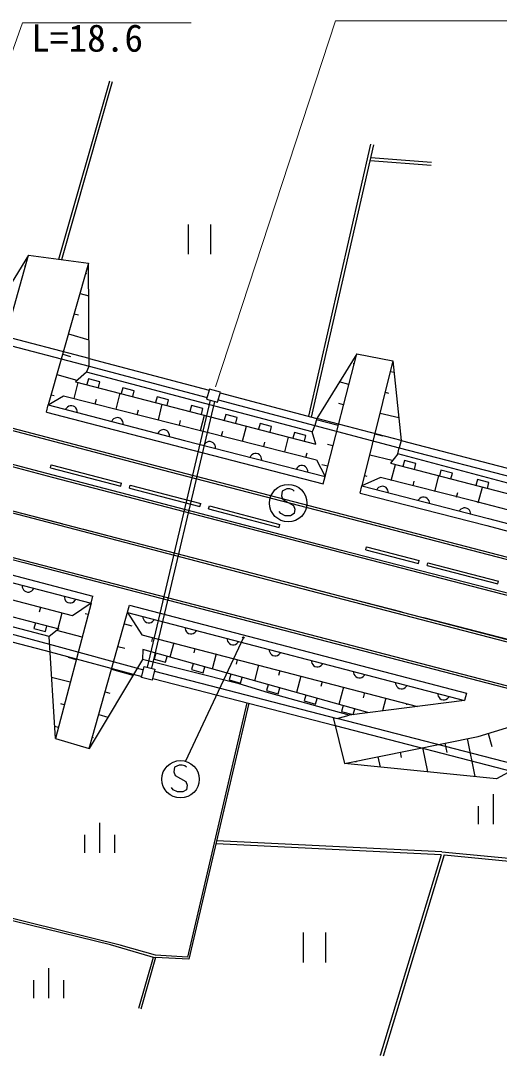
# Model space of a CAD drawing. Units: millimetres, scale not verified. Extents: x 40000 to 680000, y 20000 to 380000.
# Drawn here: x 219892 to 251888, y 241961 to 311300 of the extents above; entities that cross this region are included whole.
import ezdxf
from ezdxf.enums import TextEntityAlignment as Align

# ---------------------------------------------------------------- set-up
doc = ezdxf.new("R2010")
doc.units = ezdxf.units.MM
doc.header["$LTSCALE"] = 1000
doc.linetypes.add('CHAIN', pattern=[18.5, 12, -1.5, 3.5, -1.5])
for name, color, linetype, lineweight in [('M-BGD', 7, 'Continuous', 25), ('M-BGD-EXST', 7, 'Continuous', 25), ('M-BMK', 2, 'CHAIN', 13), ('M-STR-HTXT', 7, 'Continuous', 13), ('M-STR-STRC', 7, 'Continuous', 25)]:
    doc.layers.add(name, color=color, linetype=linetype, lineweight=lineweight)
doc.styles.add('ＭＳ ゴシック', font='')
doc.styles.get('ＭＳ ゴシック').set_extended_font_data('MS Gothic')

msp = doc.modelspace()

# ---------------------------------------------------------------- linework, layer by layer
at = {"layer": 'M-BGD'}
for p, q in [((222437, 295336), (225841, 307279)), ((222638, 295310), (226034, 307225)), ((239145, 284814), (243298, 303030)), ((239338, 284763), (243493, 302985)), ((243257, 301951), (247343, 301632)), ((243302, 302148), (247358, 301831)), ((231083, 297666), (231083, 295666)), ((232603, 295666), (232603, 297666)), ((220419, 295607), (217310, 290566)), ((217878, 286570), (220419, 295607)), ((220419, 295607), (224433, 295069)), ((220207, 294854), (220142, 294872)), ((224433, 295069), (221737, 285582)), ((224463, 288168), (224433, 295069)), ((224241, 294392), (224299, 294375)), ((223855, 293036), (224443, 292869)), ((223470, 291681), (223764, 291597)), ((224461, 288685), (217310, 290566)), ((217186, 290082), (224463, 288168)), ((223085, 290326), (224456, 289936)), ((222700, 288970), (223228, 288820)), ((224461, 288685), (232486, 286563)), ((242357, 289001), (239681, 284671)), ((240243, 280782), (242357, 289001)), ((242357, 289001), (244782, 288521)), ((244782, 288521), (242708, 280148)), ((244782, 288521), (245324, 283187)), ((224298, 287769), (223552, 287131)), ((224298, 287769), (224463, 288168)), ((232959, 285478), (224298, 287769)), ((224463, 288168), (232352, 286081)), ((242180, 288316), (242116, 288332)), ((244610, 287823), (244860, 287761)), ((222314, 287615), (223645, 287237)), ((223456, 286006), (223730, 287085)), ((223552, 287131), (239622, 282951)), ((224414, 287320), (224313, 286933)), ((225188, 287119), (224414, 287320)), ((225087, 286731), (225188, 287119)), ((241828, 286946), (241189, 287111)), ((226709, 286723), (226609, 286336)), ((227483, 286521), (226709, 286723)), ((227383, 286134), (227483, 286521)), ((232507, 286637), (232319, 285961)), ((233244, 286432), (232507, 286637)), ((233057, 285756), (233244, 286432)), ((233233, 286391), (239681, 284671)), ((244264, 286428), (244489, 286372)), ((222012, 280723), (201754, 286076)), ((222050, 280868), (201793, 286221)), ((212377, 285682), (229865, 281097)), ((212415, 285827), (229903, 281243)), ((221737, 285582), (222752, 286185)), ((221929, 286259), (222121, 286205)), ((222752, 286185), (239663, 281896)), ((224866, 285649), (224947, 285970)), ((226275, 285292), (226544, 286352)), ((228376, 268011), (232581, 285888)), ((228668, 267940), (232870, 285808)), ((229005, 286126), (228904, 285739)), ((229779, 285924), (229005, 286126)), ((229678, 285537), (229779, 285924)), ((232319, 285961), (233057, 285756)), ((233099, 285909), (239552, 284188)), ((221610, 285098), (221737, 285582)), ((221610, 285098), (230718, 282714)), ((221737, 285582), (230843, 283198)), ((222947, 285367), (222892, 285282)), ((223013, 285433), (222947, 285367)), ((223111, 285490), (223013, 285433)), ((223200, 285516), (223111, 285490)), ((223301, 285523), (223200, 285516)), ((223425, 285491), (223301, 285523)), ((223510, 285436), (223425, 285491)), ((223575, 285369), (223510, 285436)), ((223633, 285272), (223575, 285369)), ((223659, 285182), (223633, 285272)), ((223666, 285081), (223659, 285182)), ((227684, 284934), (227764, 285250)), ((229093, 284577), (229358, 285620)), ((231301, 285528), (231200, 285141)), ((232075, 285327), (231301, 285528)), ((231974, 284940), (232075, 285327)), ((239379, 283777), (232959, 285478)), ((241476, 285576), (241156, 285659)), ((243918, 285032), (245168, 284723)), ((226031, 284567), (225976, 284482)), ((226098, 284633), (226031, 284567)), ((226195, 284690), (226098, 284633)), ((226285, 284716), (226195, 284690)), ((226386, 284723), (226285, 284716)), ((226509, 284691), (226386, 284723)), ((226594, 284636), (226509, 284691)), ((226660, 284569), (226594, 284636)), ((226717, 284472), (226660, 284569)), ((226743, 284382), (226717, 284472)), ((226750, 284282), (226743, 284382)), ((230503, 284219), (230581, 284530)), ((231912, 283862), (232172, 284888)), ((233596, 284931), (233496, 284544)), ((234370, 284730), (233596, 284931)), ((234270, 284343), (234370, 284730)), ((235892, 284334), (235791, 283947)), ((236666, 284133), (235892, 284334)), ((239681, 284671), (239552, 284188)), ((241123, 284207), (239652, 284585)), ((245324, 283187), (239681, 284671)), ((229115, 283767), (229060, 283682)), ((229182, 283833), (229115, 283767)), ((229279, 283890), (229182, 283833)), ((229369, 283916), (229279, 283890)), ((229470, 283923), (229369, 283916)), ((229594, 283891), (229470, 283923)), ((229679, 283836), (229594, 283891)), ((229744, 283770), (229679, 283836)), ((229801, 283672), (229744, 283770)), ((229828, 283583), (229801, 283672)), ((233321, 283504), (233399, 283810)), ((234730, 283147), (234986, 284156)), ((236565, 283746), (236666, 284133)), ((238188, 283737), (238087, 283350)), ((238962, 283536), (238188, 283737)), ((239552, 284188), (239379, 283777)), ((239622, 282951), (239379, 283777)), ((239552, 284188), (245198, 282703)), ((243573, 283637), (244097, 283507)), ((229835, 283482), (229828, 283583)), ((230843, 283198), (240243, 280782)), ((232200, 282967), (232145, 282883)), ((232266, 283033), (232200, 282967)), ((232364, 283090), (232266, 283033)), ((232453, 283117), (232364, 283090)), ((232554, 283123), (232453, 283117)), ((232678, 283091), (232554, 283123)), ((232763, 283036), (232678, 283091)), ((232828, 282970), (232763, 283036)), ((232886, 282872), (232828, 282970)), ((236140, 282790), (236216, 283090)), ((237549, 282432), (237801, 283424)), ((238861, 283149), (238962, 283536)), ((240771, 282837), (240409, 282930)), ((245324, 283187), (245198, 282703)), ((245324, 283187), (258041, 279872)), ((230718, 282714), (240118, 280298)), ((232912, 282783), (232886, 282872)), ((232919, 282682), (232912, 282783)), ((235351, 282233), (235284, 282168)), ((235448, 282290), (235351, 282233)), ((235538, 282317), (235448, 282290)), ((235639, 282324), (235538, 282317)), ((235762, 282291), (235639, 282324)), ((235847, 282236), (235762, 282291)), ((235913, 282170), (235847, 282236)), ((238958, 282075), (239033, 282370)), ((243227, 282241), (244721, 281871)), ((245111, 282305), (244610, 281678)), ((245111, 282305), (245198, 282703)), ((255774, 279449), (245111, 282305)), ((245198, 282703), (257916, 279388)), ((235284, 282168), (235229, 282083)), ((235970, 282072), (235913, 282170)), ((235996, 281983), (235970, 282072)), ((236003, 281882), (235996, 281983)), ((238622, 281517), (238532, 281490)), ((238723, 281524), (238622, 281517)), ((238847, 281492), (238723, 281524)), ((239663, 281896), (240243, 280782)), ((240419, 281467), (240017, 281571)), ((244610, 281678), (264143, 276574)), ((244668, 280524), (244944, 281590)), ((245545, 281847), (245444, 281460)), ((246319, 281645), (245545, 281847)), ((246218, 281258), (246319, 281645)), ((241334, 275835), (222050, 280868)), ((229865, 281097), (256341, 274216)), ((229903, 281243), (256379, 274361)), ((238368, 281368), (238313, 281283)), ((238435, 281433), (238368, 281368)), ((238532, 281490), (238435, 281433)), ((238932, 281436), (238847, 281492)), ((238997, 281370), (238932, 281436)), ((239054, 281272), (238997, 281370)), ((239081, 281183), (239054, 281272)), ((239088, 281082), (239081, 281183)), ((242881, 280846), (243041, 280806)), ((247578, 279772), (247852, 280831)), ((247986, 281209), (247885, 280822)), ((248760, 281007), (247986, 281209)), ((248659, 280620), (248760, 281007)), ((241296, 275690), (222012, 280723)), ((240118, 280298), (240243, 280782)), ((242584, 279663), (242708, 280148)), ((243941, 280711), (242708, 280148)), ((242708, 280148), (251178, 277976)), ((250398, 279087), (243941, 280711)), ((246123, 280148), (246206, 280467)), ((250428, 280571), (250327, 280184)), ((251202, 280369), (250428, 280571)), ((251101, 279982), (251202, 280369)), ((197086, 279481), (224594, 272292)), ((197181, 279973), (224720, 272775)), ((242584, 279663), (251052, 277493)), ((243754, 279973), (243698, 279888)), ((243820, 280038), (243754, 279973)), ((243918, 280095), (243820, 280038)), ((244008, 280121), (243918, 280095)), ((244109, 280128), (244008, 280121)), ((244232, 280095), (244109, 280128)), ((244317, 280040), (244232, 280095)), ((244382, 279973), (244317, 280040)), ((244439, 279875), (244382, 279973)), ((244465, 279786), (244439, 279875)), ((244472, 279685), (244465, 279786)), ((249033, 279397), (249115, 279713)), ((250488, 279021), (250759, 280071)), ((223347, 271456), (194931, 278935)), ((235887, 274006), (217669, 278755)), ((235925, 274152), (217707, 278900)), ((246507, 279250), (246452, 279165)), ((246574, 279315), (246507, 279250)), ((246671, 279372), (246574, 279315)), ((246761, 279398), (246671, 279372)), ((246862, 279405), (246761, 279398)), ((246986, 279373), (246862, 279405)), ((247071, 279317), (246986, 279373)), ((247136, 279250), (247071, 279317)), ((247193, 279153), (247136, 279250)), ((247219, 279063), (247193, 279153)), ((247226, 278962), (247219, 279063)), ((264311, 275454), (250398, 279087)), ((207604, 278255), (220104, 275019)), ((207640, 278401), (220142, 275164)), ((249261, 278527), (249205, 278443)), ((249327, 278593), (249261, 278527)), ((249425, 278650), (249327, 278593)), ((249515, 278676), (249425, 278650)), ((249616, 278682), (249515, 278676)), ((249739, 278650), (249616, 278682)), ((249824, 278595), (249739, 278650)), ((249889, 278528), (249824, 278595)), ((249946, 278430), (249889, 278528)), ((249972, 278341), (249946, 278430)), ((249979, 278240), (249972, 278341)), ((196402, 277376), (222443, 270581)), ((251052, 277493), (264608, 273883)), ((251178, 277976), (264736, 274366)), ((257106, 271592), (241296, 275690)), ((257144, 271737), (241334, 275835)), ((220104, 275019), (235671, 270963)), ((220142, 275164), (235709, 271109)), ((254369, 269183), (235887, 274006)), ((254407, 269328), (235925, 274152)), ((219989, 273482), (219996, 273381)), ((219996, 273381), (220023, 273291)), ((220023, 273291), (220080, 273194)), ((220642, 273131), (220709, 273197)), ((220709, 273197), (220764, 273281)), ((209101, 272908), (221817, 269564)), ((220080, 273194), (220146, 273127)), ((220146, 273127), (220231, 273072)), ((220231, 273072), (220354, 273040)), ((220354, 273040), (220455, 273047)), ((220455, 273047), (220545, 273074)), ((220545, 273074), (220642, 273131)), ((222801, 272755), (222808, 272654)), ((222808, 272654), (222834, 272565)), ((222834, 272565), (222892, 272467)), ((223520, 272470), (223575, 272555)), ((224594, 272292), (224720, 272775)), ((208950, 272430), (221849, 269039)), ((221215, 272016), (221133, 271703)), ((224594, 272292), (222208, 263228)), ((222892, 272467), (222957, 272401)), ((222957, 272401), (223042, 272346)), ((223042, 272346), (223166, 272314)), ((223166, 272314), (223267, 272321)), ((223267, 272321), (223356, 272347)), ((224594, 272292), (223347, 271456)), ((223356, 272347), (223454, 272404)), ((223454, 272404), (223520, 272470)), ((224464, 262573), (227165, 272168)), ((227165, 272168), (249692, 266276)), ((222636, 271642), (222362, 270602)), ((224395, 271536), (224195, 271589)), ((227038, 271684), (227992, 270188)), ((227038, 271684), (249566, 265792)), ((228059, 271417), (228066, 271316)), ((228066, 271316), (228092, 271227)), ((228092, 271227), (228149, 271129)), ((228149, 271129), (228215, 271062)), ((228711, 271065), (228778, 271130)), ((228778, 271130), (228833, 271215)), ((221786, 270058), (218449, 270933)), ((220872, 270990), (220771, 270603)), ((220771, 270603), (221545, 270401)), ((221545, 270401), (221646, 270788)), ((222443, 270581), (221786, 270058)), ((223997, 270026), (222305, 270471)), ((226824, 270925), (227321, 270784)), ((228215, 271062), (228299, 271007)), ((228299, 271007), (228423, 270975)), ((228423, 270975), (228524, 270981)), ((228524, 270981), (228614, 271007)), ((228614, 271007), (228711, 271065)), ((230875, 270681), (230882, 270580)), ((230882, 270580), (230908, 270490)), ((230908, 270490), (230965, 270392)), ((231594, 270393), (231649, 270478)), ((235671, 270963), (253767, 266251)), ((235709, 271109), (253805, 266396)), ((222208, 263228), (221786, 270058)), ((227992, 270188), (246427, 265392)), ((228701, 270004), (228628, 269724)), ((230965, 270392), (231030, 270326)), ((231030, 270326), (231115, 270271)), ((231115, 270271), (231239, 270238)), ((231239, 270238), (231340, 270245)), ((231340, 270245), (231430, 270271)), ((231430, 270271), (231527, 270328)), ((231527, 270328), (231594, 270393)), ((233691, 269944), (233698, 269843)), ((233698, 269843), (233724, 269754)), ((233724, 269754), (233781, 269656)), ((234410, 269657), (234465, 269742)), ((221817, 269564), (228098, 267830)), ((221849, 269039), (227989, 267382)), ((226395, 269406), (226842, 269280)), ((228045, 269188), (228025, 268539)), ((243094, 264979), (228045, 269188)), ((230119, 269635), (229870, 268677)), ((231537, 269266), (231461, 268971)), ((233781, 269656), (233846, 269589)), ((233846, 269589), (233931, 269534)), ((233931, 269534), (234055, 269502)), ((234055, 269502), (234156, 269508)), ((234156, 269508), (234246, 269535)), ((234246, 269535), (234343, 269592)), ((234343, 269592), (234410, 269657)), ((236507, 269208), (236514, 269107)), ((236514, 269107), (236540, 269017)), ((223600, 268515), (223076, 268653)), ((228025, 268539), (224464, 262573)), ((234492, 266891), (228025, 268539)), ((228914, 268945), (228806, 268560)), ((228806, 268560), (229577, 268344)), ((229577, 268344), (229684, 268729)), ((232955, 268897), (232693, 267888)), ((234374, 268528), (234293, 268218)), ((236540, 269017), (236597, 268920)), ((236597, 268920), (236662, 268853)), ((236662, 268853), (236747, 268798)), ((236747, 268798), (236871, 268765)), ((236871, 268765), (236972, 268772)), ((236972, 268772), (237061, 268798)), ((237061, 268798), (237159, 268855)), ((237159, 268855), (237226, 268921)), ((237226, 268921), (237281, 269005)), ((239323, 268471), (239330, 268370)), ((239330, 268370), (239356, 268281)), ((225966, 267888), (227396, 267484)), ((227975, 267324), (228155, 268065)), ((228155, 268065), (228868, 267891)), ((228868, 267891), (228688, 267151)), ((228844, 267742), (241046, 264585)), ((231422, 268243), (231314, 267858)), ((231314, 267858), (232085, 267643)), ((232085, 267643), (232193, 268028)), ((235792, 268159), (235516, 267098)), ((237210, 267790), (237125, 267464)), ((239356, 268281), (239413, 268183)), ((239413, 268183), (239478, 268116)), ((239478, 268116), (239563, 268061)), ((239563, 268061), (239687, 268029)), ((239687, 268029), (239788, 268035)), ((239788, 268035), (239877, 268062)), ((239877, 268062), (239975, 268119)), ((239975, 268119), (240042, 268184)), ((240042, 268184), (240097, 268269)), ((242139, 267735), (242146, 267634)), ((223202, 267004), (221955, 267333)), ((228688, 267151), (227975, 267324)), ((228719, 267258), (240921, 264101)), ((233930, 267542), (233822, 267157)), ((233822, 267157), (234593, 266941)), ((234593, 266941), (234701, 267326)), ((238628, 267421), (238338, 266309)), ((240046, 267052), (239957, 266711)), ((242146, 267634), (242172, 267544)), ((242172, 267544), (242229, 267447)), ((242229, 267447), (242294, 267380)), ((242294, 267380), (242379, 267325)), ((242379, 267325), (242503, 267292)), ((242503, 267292), (242604, 267299)), ((242604, 267299), (242693, 267325)), ((242693, 267325), (242791, 267382)), ((242791, 267382), (242858, 267448)), ((242858, 267448), (242913, 267532)), ((244955, 266998), (244961, 266897)), ((225537, 266369), (225843, 266283)), ((236464, 266290), (234492, 266891)), ((236438, 266840), (236330, 266455)), ((236330, 266455), (237101, 266240)), ((241852, 264808), (236464, 266290)), ((237101, 266240), (237209, 266625)), ((241464, 266683), (241161, 265520)), ((242882, 266314), (242789, 265958)), ((244961, 266897), (244988, 266808)), ((244988, 266808), (245045, 266710)), ((245045, 266710), (245110, 266644)), ((245110, 266644), (245195, 266588)), ((245195, 266588), (245319, 266556)), ((245319, 266556), (245420, 266563)), ((245420, 266563), (245509, 266589)), ((245509, 266589), (245607, 266646)), ((245607, 266646), (245674, 266711)), ((245674, 266711), (245729, 266796)), ((247771, 266262), (247777, 266161)), ((249692, 266276), (249566, 265792)), ((235004, 265632), (231049, 248607)), ((235151, 265594), (231141, 248454)), ((238946, 266139), (238838, 265754)), ((238838, 265754), (239609, 265538)), ((239609, 265538), (239717, 265924)), ((249566, 265792), (241852, 264808)), ((244300, 265946), (244081, 265101)), ((245718, 265577), (245696, 265492)), ((247777, 266161), (247804, 266071)), ((247804, 266071), (247861, 265974)), ((247861, 265974), (247926, 265907)), ((247926, 265907), (248011, 265852)), ((248011, 265852), (248135, 265819)), ((248135, 265819), (248236, 265826)), ((248236, 265826), (248325, 265852)), ((248325, 265852), (248423, 265909)), ((248423, 265909), (248489, 265975)), ((248489, 265975), (248545, 266059)), ((222804, 265494), (222580, 265553)), ((241454, 265438), (241347, 265052)), ((241347, 265052), (242117, 264837)), ((242117, 264837), (242225, 265222)), ((225108, 264851), (225720, 264678)), ((240786, 264652), (241538, 261566)), ((241046, 264585), (241852, 264808)), ((253706, 261305), (241046, 264585)), ((250485, 263383), (254410, 264570)), ((222407, 263983), (222157, 264049)), ((240921, 264101), (253572, 260824)), ((251137, 263571), (251387, 262703)), ((222208, 263228), (224464, 262573)), ((224678, 263333), (224740, 263315)), ((241538, 261566), (250485, 263383)), ((248249, 262929), (248375, 262304)), ((249740, 263232), (250257, 260686)), ((245266, 262323), (245337, 261976)), ((246757, 262626), (247086, 261006)), ((251715, 260539), (241538, 261566)), ((242284, 261717), (242298, 261648)), ((243775, 262020), (243916, 261326)), ((253805, 261696), (251715, 260539)), ((251471, 259501), (251471, 257501)), ((250471, 258701), (250471, 257501)), ((225162, 257594), (225162, 255594)), ((224162, 256794), (224162, 255594)), ((226162, 256794), (226162, 255594)), ((247993, 255456), (232988, 256190)), ((248053, 255654), (232998, 256389)), ((247993, 255456), (243934, 242019)), ((248197, 255439), (244126, 241961)), ((248053, 255654), (258227, 254699)), ((248197, 255439), (258193, 254502)), ((216246, 251808), (225887, 249451)), ((226622, 249382), (216275, 251950)), ((238778, 250246), (238778, 248246)), ((240298, 248246), (240298, 250246)), ((225876, 249454), (228894, 248543)), ((228901, 248728), (226596, 249388)), ((228745, 248581), (227755, 245155)), ((228900, 248565), (227915, 245115)), ((231141, 248454), (228900, 248565)), ((231049, 248607), (228901, 248728)), ((221752, 247852), (221752, 245852)), ((220752, 247052), (220752, 245852)), ((222752, 247052), (222752, 245852)), ((243935, 242082), (243934, 242019))]:
    msp.add_line(p, q, dxfattribs=at)
for radius in [50, 30, 10]:
    msp.add_circle((234780, 269997), radius, dxfattribs=at)
at = {"layer": 'M-BGD-EXST'}
for p, q in [((237377, 279798), (237327, 279498)), ((237327, 279498), (237427, 279248)), ((237677, 279948), (237377, 279798)), ((237877, 279948), (237677, 279948)), ((238077, 279898), (237877, 279948)), ((238177, 279798), (238077, 279898)), ((237427, 279248), (238127, 278848)), ((238127, 278848), (238227, 278598)), ((237277, 278298), (237177, 278448)), ((237577, 278148), (237277, 278298)), ((237927, 278148), (237577, 278148)), ((238177, 278298), (237927, 278148)), ((238227, 278598), (238177, 278298)), ((234780, 269997), (230881, 261685)), ((230475, 261460), (230175, 261310)), ((230675, 261460), (230475, 261460)), ((230875, 261410), (230675, 261460)), ((230975, 261310), (230875, 261410)), ((230175, 261310), (230125, 261010)), ((230125, 261010), (230225, 260760)), ((230225, 260760), (230925, 260360)), ((230925, 260360), (231025, 260110)), ((231025, 260110), (230975, 259810)), ((230075, 259810), (229975, 259960)), ((230375, 259660), (230075, 259810)), ((230725, 259660), (230375, 259660)), ((230975, 259810), (230725, 259660))]:
    msp.add_line(p, q, dxfattribs=at)
for centre, radius in [((237777, 278998), 1250), ((234780, 269997), 50), ((234780, 269997), 30), ((234780, 269997), 10), ((230575, 260510), 1250)]:
    msp.add_circle(centre, radius, dxfattribs=at)
at = {"layer": 'M-BMK'}
msp.add_line((258465, 268327), (202344, 282900), dxfattribs=at)
at = {"layer": 'M-STR-HTXT'}
for p, q in [((213166, 291994), (220011, 311160)), ((220011, 311160), (231279, 311160)), ((232905, 286783), (240931, 311300)), ((240931, 311300), (263961, 311300))]:
    msp.add_line(p, q, dxfattribs=at)
at = {"layer": 'M-STR-STRC'}
for p, q in [((221880, 281365), (221931, 281559)), ((221931, 281559), (226634, 280338)), ((221880, 281365), (226584, 280144)), ((226584, 280144), (226634, 280338)), ((227158, 279998), (227208, 280191)), ((227208, 280191), (231926, 278966)), ((227158, 279998), (231876, 278772)), ((231876, 278772), (231926, 278966)), ((232452, 278623), (232504, 278817)), ((232504, 278817), (237214, 277567)), ((232452, 278623), (237163, 277373)), ((237163, 277373), (237214, 277567)), ((242965, 275874), (243015, 276068)), ((243015, 276068), (246542, 275158)), ((242965, 275874), (246493, 274965)), ((246493, 274965), (246542, 275158)), ((247065, 274815), (247116, 275008)), ((247065, 274815), (251783, 273587)), ((247116, 275008), (251833, 273780)), ((251783, 273587), (251833, 273780))]:
    msp.add_line(p, q, dxfattribs=at)

# ---------------------------------------------------------------- texts
at = {"layer": 'M-STR-HTXT', "style": 'ＭＳ ゴシック'}
msp.add_text('L=18.6', height=1833, dxfattribs=at).set_placement((220591, 308675), align=Align.BOTTOM_LEFT)

doc.saveas('drawing.dxf')
